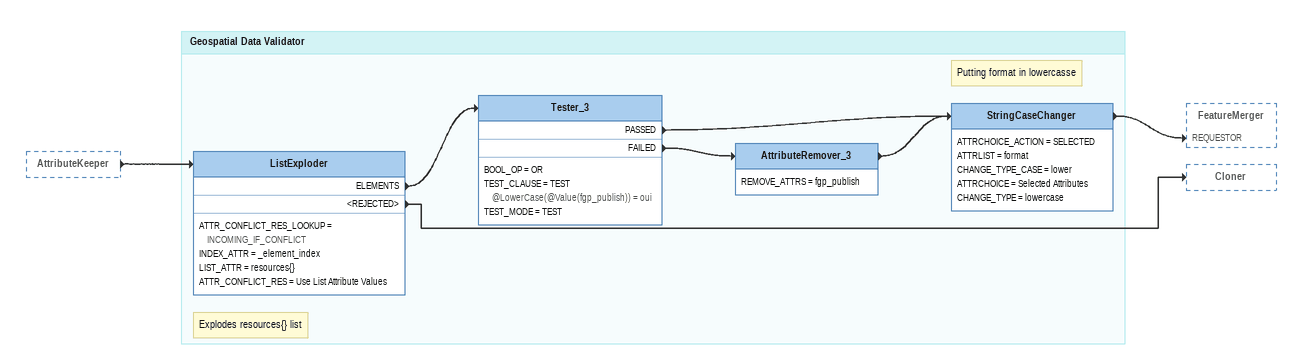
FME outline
AttributeKeeper [outside]
    -> ListExploder

Bookmark: Geospatial Data Validator
Note: Explodes resources{} list
ListExploder
    ATTR_CONFLICT_RES_LOOKUP = INCOMING_IF_CONFLICT
    INDEX_ATTR = _element_index
    LIST_ATTR = resources{}
    ATTR_CONFLICT_RES = Use List Attribute Values
    ELEMENTS -> Tester_3
    <REJECTED> -> Cloner
Tester_3
    BOOL_OP = OR
    TEST_CLAUSE = TEST @LowerCase(@Value(fgp_publish)) = oui
    TEST_MODE = TEST
    PASSED -> StringCaseChanger
    FAILED -> AttributeRemover_3
AttributeRemover_3
    REMOVE_ATTRS = fgp_publish
    -> StringCaseChanger
Note: Putting format in lowercasse
StringCaseChanger
    ATTRCHOICE_ACTION = SELECTED
    ATTRLIST = format
    CHANGE_TYPE_CASE = lower
    ATTRCHOICE = Selected Attributes
    CHANGE_TYPE = lowercase
    -> FeatureMerger [REQUESTOR]
